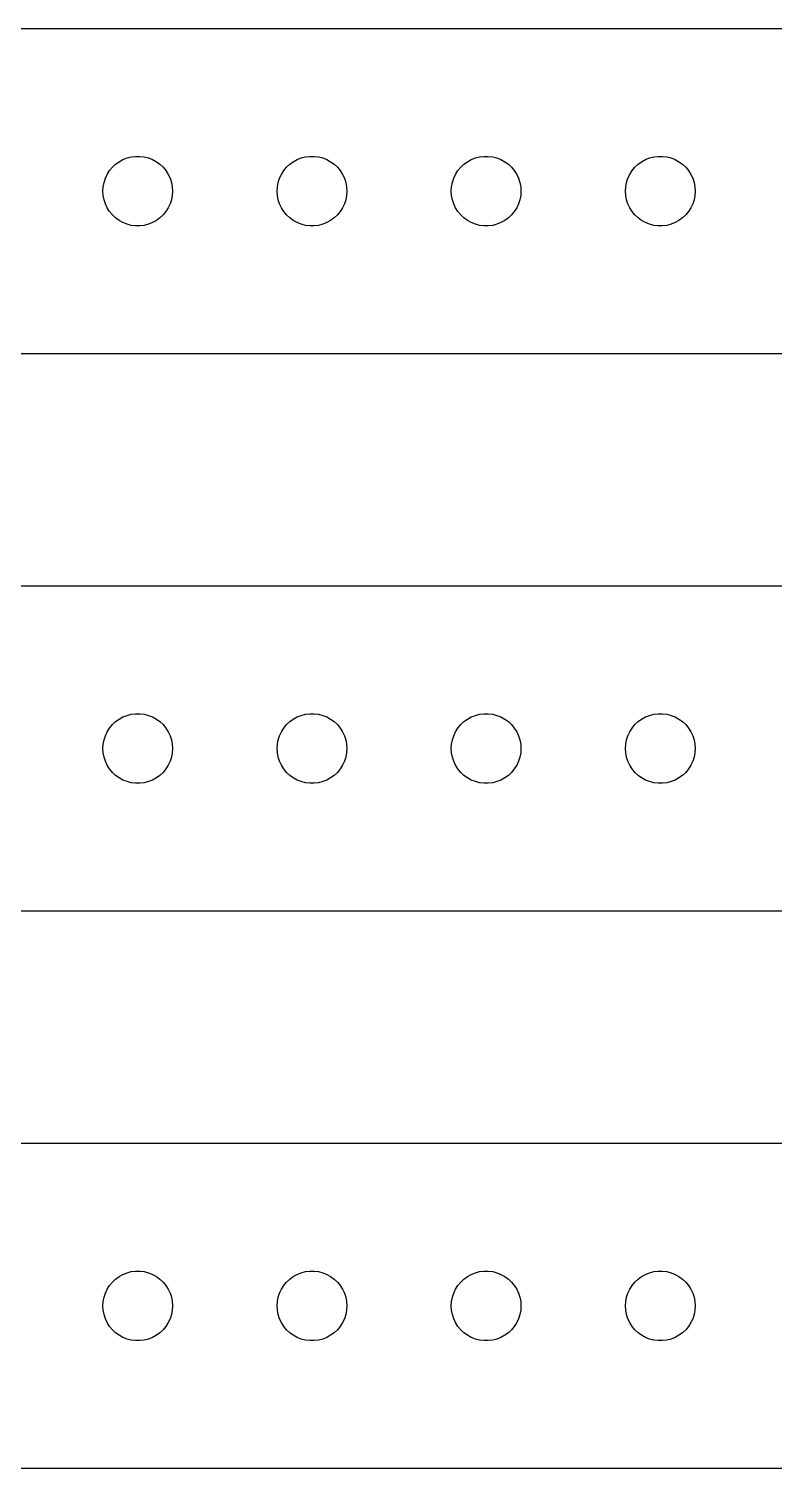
# Model space of a CAD drawing. Header units: metres. Extents: x -127 to 127, y 41 to 103.
# Drawn here: x 62.8 to 94.9, y 41 to 103 of the extents above; entities that cross this region are included whole.
import ezdxf

# ---------------------------------------------------------------- set-up
doc = ezdxf.new("R2010")
doc.units = ezdxf.units.M

msp = doc.modelspace()

# ---------------------------------------------------------------- linework, layer by layer
for p, q in [((122.314, 102.99), (-122.314, 102.99)), ((66.6963, 97.2665), (66.8613, 97.3572)), ((66.8613, 97.3572), (67.0365, 97.4266)), ((67.0365, 97.4266), (67.2189, 97.4734)), ((67.2189, 97.4734), (67.4058, 97.497)), ((67.4058, 97.497), (67.5942, 97.497)), ((67.5942, 97.497), (67.7811, 97.4734)), ((67.7811, 97.4734), (67.9635, 97.4266)), ((67.9635, 97.4266), (68.1387, 97.3572)), ((68.1387, 97.3572), (68.3037, 97.2665)), ((74.1963, 97.2665), (74.3613, 97.3572)), ((74.3613, 97.3572), (74.5365, 97.4266)), ((74.5365, 97.4266), (74.7189, 97.4734)), ((74.7189, 97.4734), (74.9058, 97.497)), ((74.9058, 97.497), (75.0942, 97.497)), ((75.0942, 97.497), (75.2811, 97.4734)), ((75.2811, 97.4734), (75.4635, 97.4266)), ((75.4635, 97.4266), (75.6387, 97.3572)), ((75.6387, 97.3572), (75.8037, 97.2665)), ((81.6963, 97.2665), (81.8613, 97.3572)), ((81.8613, 97.3572), (82.0365, 97.4266)), ((82.0365, 97.4266), (82.2189, 97.4734)), ((82.2189, 97.4734), (82.4058, 97.497)), ((82.4058, 97.497), (82.5942, 97.497)), ((82.5942, 97.497), (82.7811, 97.4734)), ((82.7811, 97.4734), (82.9635, 97.4266)), ((82.9635, 97.4266), (83.1387, 97.3572)), ((83.1387, 97.3572), (83.3037, 97.2665)), ((89.1963, 97.2665), (89.3613, 97.3572)), ((89.3613, 97.3572), (89.5365, 97.4266)), ((89.5365, 97.4266), (89.7189, 97.4734)), ((89.7189, 97.4734), (89.9058, 97.497)), ((89.9058, 97.497), (90.0942, 97.497)), ((90.0942, 97.497), (90.2811, 97.4734)), ((90.2811, 97.4734), (90.4635, 97.4266)), ((90.4635, 97.4266), (90.6387, 97.3572)), ((90.6387, 97.3572), (90.8037, 97.2665)), ((66.1053, 96.5522), (66.1855, 96.7226)), ((66.1855, 96.7226), (66.2865, 96.8817)), ((66.2865, 96.8817), (66.4065, 97.0268)), ((66.4065, 97.0268), (66.5439, 97.1558)), ((66.5439, 97.1558), (66.6963, 97.2665)), ((68.3037, 97.2665), (68.4561, 97.1558)), ((68.4561, 97.1558), (68.5934, 97.0268)), ((68.5934, 97.0268), (68.7135, 96.8817)), ((68.7135, 96.8817), (68.8145, 96.7226)), ((68.8145, 96.7226), (68.8947, 96.5522)), ((73.6053, 96.5522), (73.6855, 96.7226)), ((73.6855, 96.7226), (73.7865, 96.8817)), ((73.7865, 96.8817), (73.9065, 97.0268)), ((73.9065, 97.0268), (74.0439, 97.1558)), ((74.0439, 97.1558), (74.1963, 97.2665)), ((75.8037, 97.2665), (75.9561, 97.1558)), ((75.9561, 97.1558), (76.0934, 97.0268)), ((76.0934, 97.0268), (76.2135, 96.8817)), ((76.2135, 96.8817), (76.3145, 96.7226)), ((76.3145, 96.7226), (76.3947, 96.5522)), ((81.1053, 96.5522), (81.1855, 96.7226)), ((81.1855, 96.7226), (81.2865, 96.8817)), ((81.2865, 96.8817), (81.4065, 97.0268)), ((81.4065, 97.0268), (81.5439, 97.1558)), ((81.5439, 97.1558), (81.6963, 97.2665)), ((83.3037, 97.2665), (83.4561, 97.1558)), ((83.4561, 97.1558), (83.5934, 97.0268)), ((83.5934, 97.0268), (83.7135, 96.8817)), ((83.7135, 96.8817), (83.8145, 96.7226)), ((83.8145, 96.7226), (83.8947, 96.5522)), ((88.6053, 96.5522), (88.6855, 96.7226)), ((88.6855, 96.7226), (88.7865, 96.8817)), ((88.7865, 96.8817), (88.9065, 97.0268)), ((88.9065, 97.0268), (89.0439, 97.1558)), ((89.0439, 97.1558), (89.1963, 97.2665)), ((90.8037, 97.2665), (90.9561, 97.1558)), ((90.9561, 97.1558), (91.0934, 97.0268)), ((91.0934, 97.0268), (91.2135, 96.8817)), ((91.2135, 96.8817), (91.3145, 96.7226)), ((91.3145, 96.7226), (91.3947, 96.5522)), ((66, 96), (66.0118, 96.188)), ((66.0118, 96.188), (66.0471, 96.373)), ((66.0471, 96.373), (66.1053, 96.5522)), ((68.8947, 96.5522), (68.9529, 96.373)), ((68.9529, 96.373), (68.9882, 96.188)), ((68.9882, 96.188), (69, 96)), ((73.5, 96), (73.5118, 96.188)), ((73.5118, 96.188), (73.5471, 96.373)), ((73.5471, 96.373), (73.6053, 96.5522)), ((76.3947, 96.5522), (76.4529, 96.373)), ((76.4529, 96.373), (76.4882, 96.188)), ((76.4882, 96.188), (76.5, 96)), ((81, 96), (81.0118, 96.188)), ((81.0118, 96.188), (81.0471, 96.373)), ((81.0471, 96.373), (81.1053, 96.5522)), ((83.8947, 96.5522), (83.9529, 96.373)), ((83.9529, 96.373), (83.9882, 96.188)), ((83.9882, 96.188), (84, 96)), ((88.5, 96), (88.5118, 96.188)), ((88.5118, 96.188), (88.5471, 96.373)), ((88.5471, 96.373), (88.6053, 96.5522)), ((91.3947, 96.5522), (91.4529, 96.373)), ((91.4529, 96.373), (91.4882, 96.188)), ((91.4882, 96.188), (91.5, 96)), ((66.0118, 95.812), (66, 96)), ((66.0471, 95.627), (66.0118, 95.812)), ((66.1053, 95.4478), (66.0471, 95.627)), ((68.9529, 95.627), (68.8947, 95.4478)), ((68.9882, 95.812), (68.9529, 95.627)), ((69, 96), (68.9882, 95.812)), ((73.5118, 95.812), (73.5, 96)), ((73.5471, 95.627), (73.5118, 95.812)), ((73.6053, 95.4478), (73.5471, 95.627)), ((76.4529, 95.627), (76.3947, 95.4478)), ((76.4882, 95.812), (76.4529, 95.627)), ((76.5, 96), (76.4882, 95.812)), ((81.0118, 95.812), (81, 96)), ((81.0471, 95.627), (81.0118, 95.812)), ((81.1053, 95.4478), (81.0471, 95.627)), ((83.9529, 95.627), (83.8947, 95.4478)), ((83.9882, 95.812), (83.9529, 95.627)), ((84, 96), (83.9882, 95.812)), ((88.5118, 95.812), (88.5, 96)), ((88.5471, 95.627), (88.5118, 95.812)), ((88.6053, 95.4478), (88.5471, 95.627)), ((91.4529, 95.627), (91.3947, 95.4478)), ((91.4882, 95.812), (91.4529, 95.627)), ((91.5, 96), (91.4882, 95.812)), ((66.1855, 95.2774), (66.1053, 95.4478)), ((66.2865, 95.1183), (66.1855, 95.2774)), ((66.4065, 94.9732), (66.2865, 95.1183)), ((66.5439, 94.8442), (66.4065, 94.9732)), ((66.6963, 94.7335), (66.5439, 94.8442)), ((68.4561, 94.8442), (68.3037, 94.7335)), ((68.5934, 94.9732), (68.4561, 94.8442)), ((68.7135, 95.1183), (68.5934, 94.9732)), ((68.8145, 95.2774), (68.7135, 95.1183)), ((68.8947, 95.4478), (68.8145, 95.2774)), ((73.6855, 95.2774), (73.6053, 95.4478)), ((73.7865, 95.1183), (73.6855, 95.2774)), ((73.9065, 94.9732), (73.7865, 95.1183)), ((74.0439, 94.8442), (73.9065, 94.9732)), ((74.1963, 94.7335), (74.0439, 94.8442)), ((75.9561, 94.8442), (75.8037, 94.7335)), ((76.0934, 94.9732), (75.9561, 94.8442)), ((76.2135, 95.1183), (76.0934, 94.9732)), ((76.3145, 95.2774), (76.2135, 95.1183)), ((76.3947, 95.4478), (76.3145, 95.2774)), ((81.1855, 95.2774), (81.1053, 95.4478)), ((81.2865, 95.1183), (81.1855, 95.2774)), ((81.4065, 94.9732), (81.2865, 95.1183)), ((81.5439, 94.8442), (81.4065, 94.9732)), ((81.6963, 94.7335), (81.5439, 94.8442)), ((83.4561, 94.8442), (83.3037, 94.7335)), ((83.5934, 94.9732), (83.4561, 94.8442)), ((83.7135, 95.1183), (83.5934, 94.9732)), ((83.8145, 95.2774), (83.7135, 95.1183)), ((83.8947, 95.4478), (83.8145, 95.2774)), ((88.6855, 95.2774), (88.6053, 95.4478)), ((88.7865, 95.1183), (88.6855, 95.2774)), ((88.9065, 94.9732), (88.7865, 95.1183)), ((89.0439, 94.8442), (88.9065, 94.9732)), ((89.1963, 94.7335), (89.0439, 94.8442)), ((90.9561, 94.8442), (90.8037, 94.7335)), ((91.0934, 94.9732), (90.9561, 94.8442)), ((91.2135, 95.1183), (91.0934, 94.9732)), ((91.3145, 95.2774), (91.2135, 95.1183)), ((91.3947, 95.4478), (91.3145, 95.2774)), ((66.8613, 94.6428), (66.6963, 94.7335)), ((67.0365, 94.5734), (66.8613, 94.6428)), ((67.2189, 94.5266), (67.0365, 94.5734)), ((67.4058, 94.503), (67.2189, 94.5266)), ((67.5942, 94.503), (67.4058, 94.503)), ((67.7811, 94.5266), (67.5942, 94.503)), ((67.9635, 94.5734), (67.7811, 94.5266)), ((68.1387, 94.6428), (67.9635, 94.5734)), ((68.3037, 94.7335), (68.1387, 94.6428)), ((74.3613, 94.6428), (74.1963, 94.7335)), ((74.5365, 94.5734), (74.3613, 94.6428)), ((74.7189, 94.5266), (74.5365, 94.5734)), ((74.9058, 94.503), (74.7189, 94.5266)), ((75.0942, 94.503), (74.9058, 94.503)), ((75.2811, 94.5266), (75.0942, 94.503)), ((75.4635, 94.5734), (75.2811, 94.5266)), ((75.6387, 94.6428), (75.4635, 94.5734)), ((75.8037, 94.7335), (75.6387, 94.6428)), ((81.8613, 94.6428), (81.6963, 94.7335)), ((82.0365, 94.5734), (81.8613, 94.6428)), ((82.2189, 94.5266), (82.0365, 94.5734)), ((82.4058, 94.503), (82.2189, 94.5266)), ((82.5942, 94.503), (82.4058, 94.503)), ((82.7811, 94.5266), (82.5942, 94.503)), ((82.9635, 94.5734), (82.7811, 94.5266)), ((83.1387, 94.6428), (82.9635, 94.5734)), ((83.3037, 94.7335), (83.1387, 94.6428)), ((89.3613, 94.6428), (89.1963, 94.7335)), ((89.5365, 94.5734), (89.3613, 94.6428)), ((89.7189, 94.5266), (89.5365, 94.5734)), ((89.9058, 94.503), (89.7189, 94.5266)), ((90.0942, 94.503), (89.9058, 94.503)), ((90.2811, 94.5266), (90.0942, 94.503)), ((90.4635, 94.5734), (90.2811, 94.5266)), ((90.6387, 94.6428), (90.4635, 94.5734)), ((90.8037, 94.7335), (90.6387, 94.6428)), ((-122.314, 89.0099), (122.314, 89.0099)), ((122.314, 78.9901), (-122.314, 78.9901)), ((66.4065, 73.0268), (66.5439, 73.1558)), ((66.5439, 73.1558), (66.6963, 73.2665)), ((66.6963, 73.2665), (66.8613, 73.3572)), ((66.8613, 73.3572), (67.0365, 73.4266)), ((67.0365, 73.4266), (67.2189, 73.4734)), ((67.2189, 73.4734), (67.4058, 73.497)), ((67.4058, 73.497), (67.5942, 73.497)), ((67.5942, 73.497), (67.7811, 73.4734)), ((67.7811, 73.4734), (67.9635, 73.4266)), ((67.9635, 73.4266), (68.1387, 73.3572)), ((68.1387, 73.3572), (68.3037, 73.2665)), ((68.3037, 73.2665), (68.4561, 73.1558)), ((68.4561, 73.1558), (68.5934, 73.0268)), ((73.9065, 73.0268), (74.0439, 73.1558)), ((74.0439, 73.1558), (74.1963, 73.2665)), ((74.1963, 73.2665), (74.3613, 73.3572)), ((74.3613, 73.3572), (74.5365, 73.4266)), ((74.5365, 73.4266), (74.7189, 73.4734)), ((74.7189, 73.4734), (74.9058, 73.497)), ((74.9058, 73.497), (75.0942, 73.497)), ((75.0942, 73.497), (75.2811, 73.4734)), ((75.2811, 73.4734), (75.4635, 73.4266)), ((75.4635, 73.4266), (75.6387, 73.3572)), ((75.6387, 73.3572), (75.8037, 73.2665)), ((75.8037, 73.2665), (75.9561, 73.1558)), ((75.9561, 73.1558), (76.0934, 73.0268)), ((81.4065, 73.0268), (81.5439, 73.1558)), ((81.5439, 73.1558), (81.6963, 73.2665)), ((81.6963, 73.2665), (81.8613, 73.3572)), ((81.8613, 73.3572), (82.0365, 73.4266)), ((82.0365, 73.4266), (82.2189, 73.4734)), ((82.2189, 73.4734), (82.4058, 73.497)), ((82.4058, 73.497), (82.5942, 73.497)), ((82.5942, 73.497), (82.7811, 73.4734)), ((82.7811, 73.4734), (82.9635, 73.4266)), ((82.9635, 73.4266), (83.1387, 73.3572)), ((83.1387, 73.3572), (83.3037, 73.2665)), ((83.3037, 73.2665), (83.4561, 73.1558)), ((83.4561, 73.1558), (83.5934, 73.0268)), ((88.9065, 73.0268), (89.0439, 73.1558)), ((89.0439, 73.1558), (89.1963, 73.2665)), ((89.1963, 73.2665), (89.3613, 73.3572)), ((89.3613, 73.3572), (89.5365, 73.4266)), ((89.5365, 73.4266), (89.7189, 73.4734)), ((89.7189, 73.4734), (89.9058, 73.497)), ((89.9058, 73.497), (90.0942, 73.497)), ((90.0942, 73.497), (90.2811, 73.4734)), ((90.2811, 73.4734), (90.4635, 73.4266)), ((90.4635, 73.4266), (90.6387, 73.3572)), ((90.6387, 73.3572), (90.8037, 73.2665)), ((90.8037, 73.2665), (90.9561, 73.1558)), ((90.9561, 73.1558), (91.0934, 73.0268)), ((66.0471, 72.373), (66.1053, 72.5522)), ((66.1053, 72.5522), (66.1855, 72.7226)), ((66.1855, 72.7226), (66.2865, 72.8817)), ((66.2865, 72.8817), (66.4065, 73.0268)), ((68.5934, 73.0268), (68.7135, 72.8817)), ((68.7135, 72.8817), (68.8145, 72.7226)), ((68.8145, 72.7226), (68.8947, 72.5522)), ((68.8947, 72.5522), (68.9529, 72.373)), ((73.5471, 72.373), (73.6053, 72.5522)), ((73.6053, 72.5522), (73.6855, 72.7226)), ((73.6855, 72.7226), (73.7865, 72.8817)), ((73.7865, 72.8817), (73.9065, 73.0268)), ((76.0934, 73.0268), (76.2135, 72.8817)), ((76.2135, 72.8817), (76.3145, 72.7226)), ((76.3145, 72.7226), (76.3947, 72.5522)), ((76.3947, 72.5522), (76.4529, 72.373)), ((81.0471, 72.373), (81.1053, 72.5522)), ((81.1053, 72.5522), (81.1855, 72.7226)), ((81.1855, 72.7226), (81.2865, 72.8817)), ((81.2865, 72.8817), (81.4065, 73.0268)), ((83.5934, 73.0268), (83.7135, 72.8817)), ((83.7135, 72.8817), (83.8145, 72.7226)), ((83.8145, 72.7226), (83.8947, 72.5522)), ((83.8947, 72.5522), (83.9529, 72.373)), ((88.5471, 72.373), (88.6053, 72.5522)), ((88.6053, 72.5522), (88.6855, 72.7226)), ((88.6855, 72.7226), (88.7865, 72.8817)), ((88.7865, 72.8817), (88.9065, 73.0268)), ((91.0934, 73.0268), (91.2135, 72.8817)), ((91.2135, 72.8817), (91.3145, 72.7226)), ((91.3145, 72.7226), (91.3947, 72.5522)), ((91.3947, 72.5522), (91.4529, 72.373)), ((66, 72), (66.0118, 72.188)), ((66.0118, 71.812), (66, 72)), ((66.0118, 72.188), (66.0471, 72.373)), ((68.9529, 72.373), (68.9882, 72.188)), ((68.9882, 72.188), (69, 72)), ((69, 72), (68.9882, 71.812)), ((73.5, 72), (73.5118, 72.188)), ((73.5118, 71.812), (73.5, 72)), ((73.5118, 72.188), (73.5471, 72.373)), ((76.4529, 72.373), (76.4882, 72.188)), ((76.4882, 72.188), (76.5, 72)), ((76.5, 72), (76.4882, 71.812)), ((81, 72), (81.0118, 72.188)), ((81.0118, 71.812), (81, 72)), ((81.0118, 72.188), (81.0471, 72.373)), ((83.9529, 72.373), (83.9882, 72.188)), ((83.9882, 72.188), (84, 72)), ((84, 72), (83.9882, 71.812)), ((88.5, 72), (88.5118, 72.188)), ((88.5118, 71.812), (88.5, 72)), ((88.5118, 72.188), (88.5471, 72.373)), ((91.4529, 72.373), (91.4882, 72.188)), ((91.4882, 72.188), (91.5, 72)), ((91.5, 72), (91.4882, 71.812)), ((66.0471, 71.627), (66.0118, 71.812)), ((66.1053, 71.4478), (66.0471, 71.627)), ((66.1855, 71.2774), (66.1053, 71.4478)), ((66.2865, 71.1183), (66.1855, 71.2774)), ((68.8145, 71.2774), (68.7135, 71.1183)), ((68.8947, 71.4478), (68.8145, 71.2774)), ((68.9529, 71.627), (68.8947, 71.4478)), ((68.9882, 71.812), (68.9529, 71.627)), ((73.5471, 71.627), (73.5118, 71.812)), ((73.6053, 71.4478), (73.5471, 71.627)), ((73.6855, 71.2774), (73.6053, 71.4478)), ((73.7865, 71.1183), (73.6855, 71.2774)), ((76.3145, 71.2774), (76.2135, 71.1183)), ((76.3947, 71.4478), (76.3145, 71.2774)), ((76.4529, 71.627), (76.3947, 71.4478)), ((76.4882, 71.812), (76.4529, 71.627)), ((81.0471, 71.627), (81.0118, 71.812)), ((81.1053, 71.4478), (81.0471, 71.627)), ((81.1855, 71.2774), (81.1053, 71.4478)), ((81.2865, 71.1183), (81.1855, 71.2774)), ((83.8145, 71.2774), (83.7135, 71.1183)), ((83.8947, 71.4478), (83.8145, 71.2774)), ((83.9529, 71.627), (83.8947, 71.4478)), ((83.9882, 71.812), (83.9529, 71.627)), ((88.5471, 71.627), (88.5118, 71.812)), ((88.6053, 71.4478), (88.5471, 71.627)), ((88.6855, 71.2774), (88.6053, 71.4478)), ((88.7865, 71.1183), (88.6855, 71.2774)), ((91.3145, 71.2774), (91.2135, 71.1183)), ((91.3947, 71.4478), (91.3145, 71.2774)), ((91.4529, 71.627), (91.3947, 71.4478)), ((91.4882, 71.812), (91.4529, 71.627)), ((66.4065, 70.9732), (66.2865, 71.1183)), ((66.5439, 70.8442), (66.4065, 70.9732)), ((66.6963, 70.7335), (66.5439, 70.8442)), ((66.8613, 70.6428), (66.6963, 70.7335)), ((68.3037, 70.7335), (68.1387, 70.6428)), ((68.4561, 70.8442), (68.3037, 70.7335)), ((68.5934, 70.9732), (68.4561, 70.8442)), ((68.7135, 71.1183), (68.5934, 70.9732)), ((73.9065, 70.9732), (73.7865, 71.1183)), ((74.0439, 70.8442), (73.9065, 70.9732)), ((74.1963, 70.7335), (74.0439, 70.8442)), ((74.3613, 70.6428), (74.1963, 70.7335)), ((75.8037, 70.7335), (75.6387, 70.6428)), ((75.9561, 70.8442), (75.8037, 70.7335)), ((76.0934, 70.9732), (75.9561, 70.8442)), ((76.2135, 71.1183), (76.0934, 70.9732)), ((81.4065, 70.9732), (81.2865, 71.1183)), ((81.5439, 70.8442), (81.4065, 70.9732)), ((81.6963, 70.7335), (81.5439, 70.8442)), ((81.8613, 70.6428), (81.6963, 70.7335)), ((83.3037, 70.7335), (83.1387, 70.6428)), ((83.4561, 70.8442), (83.3037, 70.7335)), ((83.5934, 70.9732), (83.4561, 70.8442)), ((83.7135, 71.1183), (83.5934, 70.9732)), ((88.9065, 70.9732), (88.7865, 71.1183)), ((89.0439, 70.8442), (88.9065, 70.9732)), ((89.1963, 70.7335), (89.0439, 70.8442)), ((89.3613, 70.6428), (89.1963, 70.7335)), ((90.8037, 70.7335), (90.6387, 70.6428)), ((90.9561, 70.8442), (90.8037, 70.7335)), ((91.0934, 70.9732), (90.9561, 70.8442)), ((91.2135, 71.1183), (91.0934, 70.9732)), ((67.0365, 70.5734), (66.8613, 70.6428)), ((67.2189, 70.5266), (67.0365, 70.5734)), ((67.4058, 70.503), (67.2189, 70.5266)), ((67.5942, 70.503), (67.4058, 70.503)), ((67.7811, 70.5266), (67.5942, 70.503)), ((67.9635, 70.5734), (67.7811, 70.5266)), ((68.1387, 70.6428), (67.9635, 70.5734)), ((74.5365, 70.5734), (74.3613, 70.6428)), ((74.7189, 70.5266), (74.5365, 70.5734)), ((74.9058, 70.503), (74.7189, 70.5266)), ((75.0942, 70.503), (74.9058, 70.503)), ((75.2811, 70.5266), (75.0942, 70.503)), ((75.4635, 70.5734), (75.2811, 70.5266)), ((75.6387, 70.6428), (75.4635, 70.5734)), ((82.0365, 70.5734), (81.8613, 70.6428)), ((82.2189, 70.5266), (82.0365, 70.5734)), ((82.4058, 70.503), (82.2189, 70.5266)), ((82.5942, 70.503), (82.4058, 70.503)), ((82.7811, 70.5266), (82.5942, 70.503)), ((82.9635, 70.5734), (82.7811, 70.5266)), ((83.1387, 70.6428), (82.9635, 70.5734)), ((89.5365, 70.5734), (89.3613, 70.6428)), ((89.7189, 70.5266), (89.5365, 70.5734)), ((89.9058, 70.503), (89.7189, 70.5266)), ((90.0942, 70.503), (89.9058, 70.503)), ((90.2811, 70.5266), (90.0942, 70.503)), ((90.4635, 70.5734), (90.2811, 70.5266)), ((90.6387, 70.6428), (90.4635, 70.5734)), ((-122.314, 65.0099), (122.314, 65.0099)), ((122.314, 54.9901), (-122.314, 54.9901)), ((66.2865, 48.8817), (66.4065, 49.0268)), ((66.4065, 49.0268), (66.5439, 49.1558)), ((66.5439, 49.1558), (66.6963, 49.2665)), ((66.6963, 49.2665), (66.8613, 49.3572)), ((66.8613, 49.3572), (67.0365, 49.4266)), ((67.0365, 49.4266), (67.2189, 49.4734)), ((67.2189, 49.4734), (67.4058, 49.497)), ((67.4058, 49.497), (67.5942, 49.497)), ((67.5942, 49.497), (67.7811, 49.4734)), ((67.7811, 49.4734), (67.9635, 49.4266)), ((67.9635, 49.4266), (68.1387, 49.3572)), ((68.1387, 49.3572), (68.3037, 49.2665)), ((68.3037, 49.2665), (68.4561, 49.1558)), ((68.4561, 49.1558), (68.5934, 49.0268)), ((68.5934, 49.0268), (68.7135, 48.8817)), ((73.7865, 48.8817), (73.9065, 49.0268)), ((73.9065, 49.0268), (74.0439, 49.1558)), ((74.0439, 49.1558), (74.1963, 49.2665)), ((74.1963, 49.2665), (74.3613, 49.3572)), ((74.3613, 49.3572), (74.5365, 49.4266)), ((74.5365, 49.4266), (74.7189, 49.4734)), ((74.7189, 49.4734), (74.9058, 49.497)), ((74.9058, 49.497), (75.0942, 49.497)), ((75.0942, 49.497), (75.2811, 49.4734)), ((75.2811, 49.4734), (75.4635, 49.4266)), ((75.4635, 49.4266), (75.6387, 49.3572)), ((75.6387, 49.3572), (75.8037, 49.2665)), ((75.8037, 49.2665), (75.9561, 49.1558)), ((75.9561, 49.1558), (76.0934, 49.0268)), ((76.0934, 49.0268), (76.2135, 48.8817)), ((81.2865, 48.8817), (81.4065, 49.0268)), ((81.4065, 49.0268), (81.5439, 49.1558)), ((81.5439, 49.1558), (81.6963, 49.2665)), ((81.6963, 49.2665), (81.8613, 49.3572)), ((81.8613, 49.3572), (82.0365, 49.4266)), ((82.0365, 49.4266), (82.2189, 49.4734)), ((82.2189, 49.4734), (82.4058, 49.497)), ((82.4058, 49.497), (82.5942, 49.497)), ((82.5942, 49.497), (82.7811, 49.4734)), ((82.7811, 49.4734), (82.9635, 49.4266)), ((82.9635, 49.4266), (83.1387, 49.3572)), ((83.1387, 49.3572), (83.3037, 49.2665)), ((83.3037, 49.2665), (83.4561, 49.1558)), ((83.4561, 49.1558), (83.5934, 49.0268)), ((83.5934, 49.0268), (83.7135, 48.8817)), ((88.7865, 48.8817), (88.9065, 49.0268)), ((88.9065, 49.0268), (89.0439, 49.1558)), ((89.0439, 49.1558), (89.1963, 49.2665)), ((89.1963, 49.2665), (89.3613, 49.3572)), ((89.3613, 49.3572), (89.5365, 49.4266)), ((89.5365, 49.4266), (89.7189, 49.4734)), ((89.7189, 49.4734), (89.9058, 49.497)), ((89.9058, 49.497), (90.0942, 49.497)), ((90.0942, 49.497), (90.2811, 49.4734)), ((90.2811, 49.4734), (90.4635, 49.4266)), ((90.4635, 49.4266), (90.6387, 49.3572)), ((90.6387, 49.3572), (90.8037, 49.2665)), ((90.8037, 49.2665), (90.9561, 49.1558)), ((90.9561, 49.1558), (91.0934, 49.0268)), ((91.0934, 49.0268), (91.2135, 48.8817)), ((66.0118, 48.188), (66.0471, 48.373)), ((66.0471, 48.373), (66.1053, 48.5522)), ((66.1053, 48.5522), (66.1855, 48.7226)), ((66.1855, 48.7226), (66.2865, 48.8817)), ((68.7135, 48.8817), (68.8145, 48.7226)), ((68.8145, 48.7226), (68.8947, 48.5522)), ((68.8947, 48.5522), (68.9529, 48.373)), ((68.9529, 48.373), (68.9882, 48.188)), ((73.5118, 48.188), (73.5471, 48.373)), ((73.5471, 48.373), (73.6053, 48.5522)), ((73.6053, 48.5522), (73.6855, 48.7226)), ((73.6855, 48.7226), (73.7865, 48.8817)), ((76.2135, 48.8817), (76.3145, 48.7226)), ((76.3145, 48.7226), (76.3947, 48.5522)), ((76.3947, 48.5522), (76.4529, 48.373)), ((76.4529, 48.373), (76.4882, 48.188)), ((81.0118, 48.188), (81.0471, 48.373)), ((81.0471, 48.373), (81.1053, 48.5522)), ((81.1053, 48.5522), (81.1855, 48.7226)), ((81.1855, 48.7226), (81.2865, 48.8817)), ((83.7135, 48.8817), (83.8145, 48.7226)), ((83.8145, 48.7226), (83.8947, 48.5522)), ((83.8947, 48.5522), (83.9529, 48.373)), ((83.9529, 48.373), (83.9882, 48.188)), ((88.5118, 48.188), (88.5471, 48.373)), ((88.5471, 48.373), (88.6053, 48.5522)), ((88.6053, 48.5522), (88.6855, 48.7226)), ((88.6855, 48.7226), (88.7865, 48.8817)), ((91.2135, 48.8817), (91.3145, 48.7226)), ((91.3145, 48.7226), (91.3947, 48.5522)), ((91.3947, 48.5522), (91.4529, 48.373)), ((91.4529, 48.373), (91.4882, 48.188)), ((66, 48), (66.0118, 48.188)), ((66.0118, 47.812), (66, 48)), ((66.0471, 47.627), (66.0118, 47.812)), ((68.9882, 47.812), (68.9529, 47.627)), ((68.9882, 48.188), (69, 48)), ((69, 48), (68.9882, 47.812)), ((73.5, 48), (73.5118, 48.188)), ((73.5118, 47.812), (73.5, 48)), ((73.5471, 47.627), (73.5118, 47.812)), ((76.4882, 47.812), (76.4529, 47.627)), ((76.4882, 48.188), (76.5, 48)), ((76.5, 48), (76.4882, 47.812)), ((81, 48), (81.0118, 48.188)), ((81.0118, 47.812), (81, 48)), ((81.0471, 47.627), (81.0118, 47.812)), ((83.9882, 47.812), (83.9529, 47.627)), ((83.9882, 48.188), (84, 48)), ((84, 48), (83.9882, 47.812)), ((88.5, 48), (88.5118, 48.188)), ((88.5118, 47.812), (88.5, 48)), ((88.5471, 47.627), (88.5118, 47.812)), ((91.4882, 47.812), (91.4529, 47.627)), ((91.4882, 48.188), (91.5, 48)), ((91.5, 48), (91.4882, 47.812)), ((66.1053, 47.4478), (66.0471, 47.627)), ((66.1855, 47.2774), (66.1053, 47.4478)), ((66.2865, 47.1183), (66.1855, 47.2774)), ((66.4065, 46.9732), (66.2865, 47.1183)), ((68.7135, 47.1183), (68.5934, 46.9732)), ((68.8145, 47.2774), (68.7135, 47.1183)), ((68.8947, 47.4478), (68.8145, 47.2774)), ((68.9529, 47.627), (68.8947, 47.4478)), ((73.6053, 47.4478), (73.5471, 47.627)), ((73.6855, 47.2774), (73.6053, 47.4478)), ((73.7865, 47.1183), (73.6855, 47.2774)), ((73.9065, 46.9732), (73.7865, 47.1183)), ((76.2135, 47.1183), (76.0934, 46.9732)), ((76.3145, 47.2774), (76.2135, 47.1183)), ((76.3947, 47.4478), (76.3145, 47.2774)), ((76.4529, 47.627), (76.3947, 47.4478)), ((81.1053, 47.4478), (81.0471, 47.627)), ((81.1855, 47.2774), (81.1053, 47.4478)), ((81.2865, 47.1183), (81.1855, 47.2774)), ((81.4065, 46.9732), (81.2865, 47.1183)), ((83.7135, 47.1183), (83.5934, 46.9732)), ((83.8145, 47.2774), (83.7135, 47.1183)), ((83.8947, 47.4478), (83.8145, 47.2774)), ((83.9529, 47.627), (83.8947, 47.4478)), ((88.6053, 47.4478), (88.5471, 47.627)), ((88.6855, 47.2774), (88.6053, 47.4478)), ((88.7865, 47.1183), (88.6855, 47.2774)), ((88.9065, 46.9732), (88.7865, 47.1183)), ((91.2135, 47.1183), (91.0934, 46.9732)), ((91.3145, 47.2774), (91.2135, 47.1183)), ((91.3947, 47.4478), (91.3145, 47.2774)), ((91.4529, 47.627), (91.3947, 47.4478)), ((66.5439, 46.8442), (66.4065, 46.9732)), ((66.6963, 46.7335), (66.5439, 46.8442)), ((66.8613, 46.6428), (66.6963, 46.7335)), ((67.0365, 46.5734), (66.8613, 46.6428)), ((67.2189, 46.5266), (67.0365, 46.5734)), ((67.4058, 46.503), (67.2189, 46.5266)), ((67.5942, 46.503), (67.4058, 46.503)), ((67.7811, 46.5266), (67.5942, 46.503)), ((67.9635, 46.5734), (67.7811, 46.5266)), ((68.1387, 46.6428), (67.9635, 46.5734)), ((68.3037, 46.7335), (68.1387, 46.6428)), ((68.4561, 46.8442), (68.3037, 46.7335)), ((68.5934, 46.9732), (68.4561, 46.8442)), ((74.0439, 46.8442), (73.9065, 46.9732)), ((74.1963, 46.7335), (74.0439, 46.8442)), ((74.3613, 46.6428), (74.1963, 46.7335)), ((74.5365, 46.5734), (74.3613, 46.6428)), ((74.7189, 46.5266), (74.5365, 46.5734)), ((74.9058, 46.503), (74.7189, 46.5266)), ((75.0942, 46.503), (74.9058, 46.503)), ((75.2811, 46.5266), (75.0942, 46.503)), ((75.4635, 46.5734), (75.2811, 46.5266)), ((75.6387, 46.6428), (75.4635, 46.5734)), ((75.8037, 46.7335), (75.6387, 46.6428)), ((75.9561, 46.8442), (75.8037, 46.7335)), ((76.0934, 46.9732), (75.9561, 46.8442)), ((81.5439, 46.8442), (81.4065, 46.9732)), ((81.6963, 46.7335), (81.5439, 46.8442)), ((81.8613, 46.6428), (81.6963, 46.7335)), ((82.0365, 46.5734), (81.8613, 46.6428)), ((82.2189, 46.5266), (82.0365, 46.5734)), ((82.4058, 46.503), (82.2189, 46.5266)), ((82.5942, 46.503), (82.4058, 46.503)), ((82.7811, 46.5266), (82.5942, 46.503)), ((82.9635, 46.5734), (82.7811, 46.5266)), ((83.1387, 46.6428), (82.9635, 46.5734)), ((83.3037, 46.7335), (83.1387, 46.6428)), ((83.4561, 46.8442), (83.3037, 46.7335)), ((83.5934, 46.9732), (83.4561, 46.8442)), ((89.0439, 46.8442), (88.9065, 46.9732)), ((89.1963, 46.7335), (89.0439, 46.8442)), ((89.3613, 46.6428), (89.1963, 46.7335)), ((89.5365, 46.5734), (89.3613, 46.6428)), ((89.7189, 46.5266), (89.5365, 46.5734)), ((89.9058, 46.503), (89.7189, 46.5266)), ((90.0942, 46.503), (89.9058, 46.503)), ((90.2811, 46.5266), (90.0942, 46.503)), ((90.4635, 46.5734), (90.2811, 46.5266)), ((90.6387, 46.6428), (90.4635, 46.5734)), ((90.8037, 46.7335), (90.6387, 46.6428)), ((90.9561, 46.8442), (90.8037, 46.7335)), ((91.0934, 46.9732), (90.9561, 46.8442)), ((-122.314, 41.0099), (122.314, 41.0099))]:
    msp.add_line(p, q)

doc.saveas('drawing.dxf')
